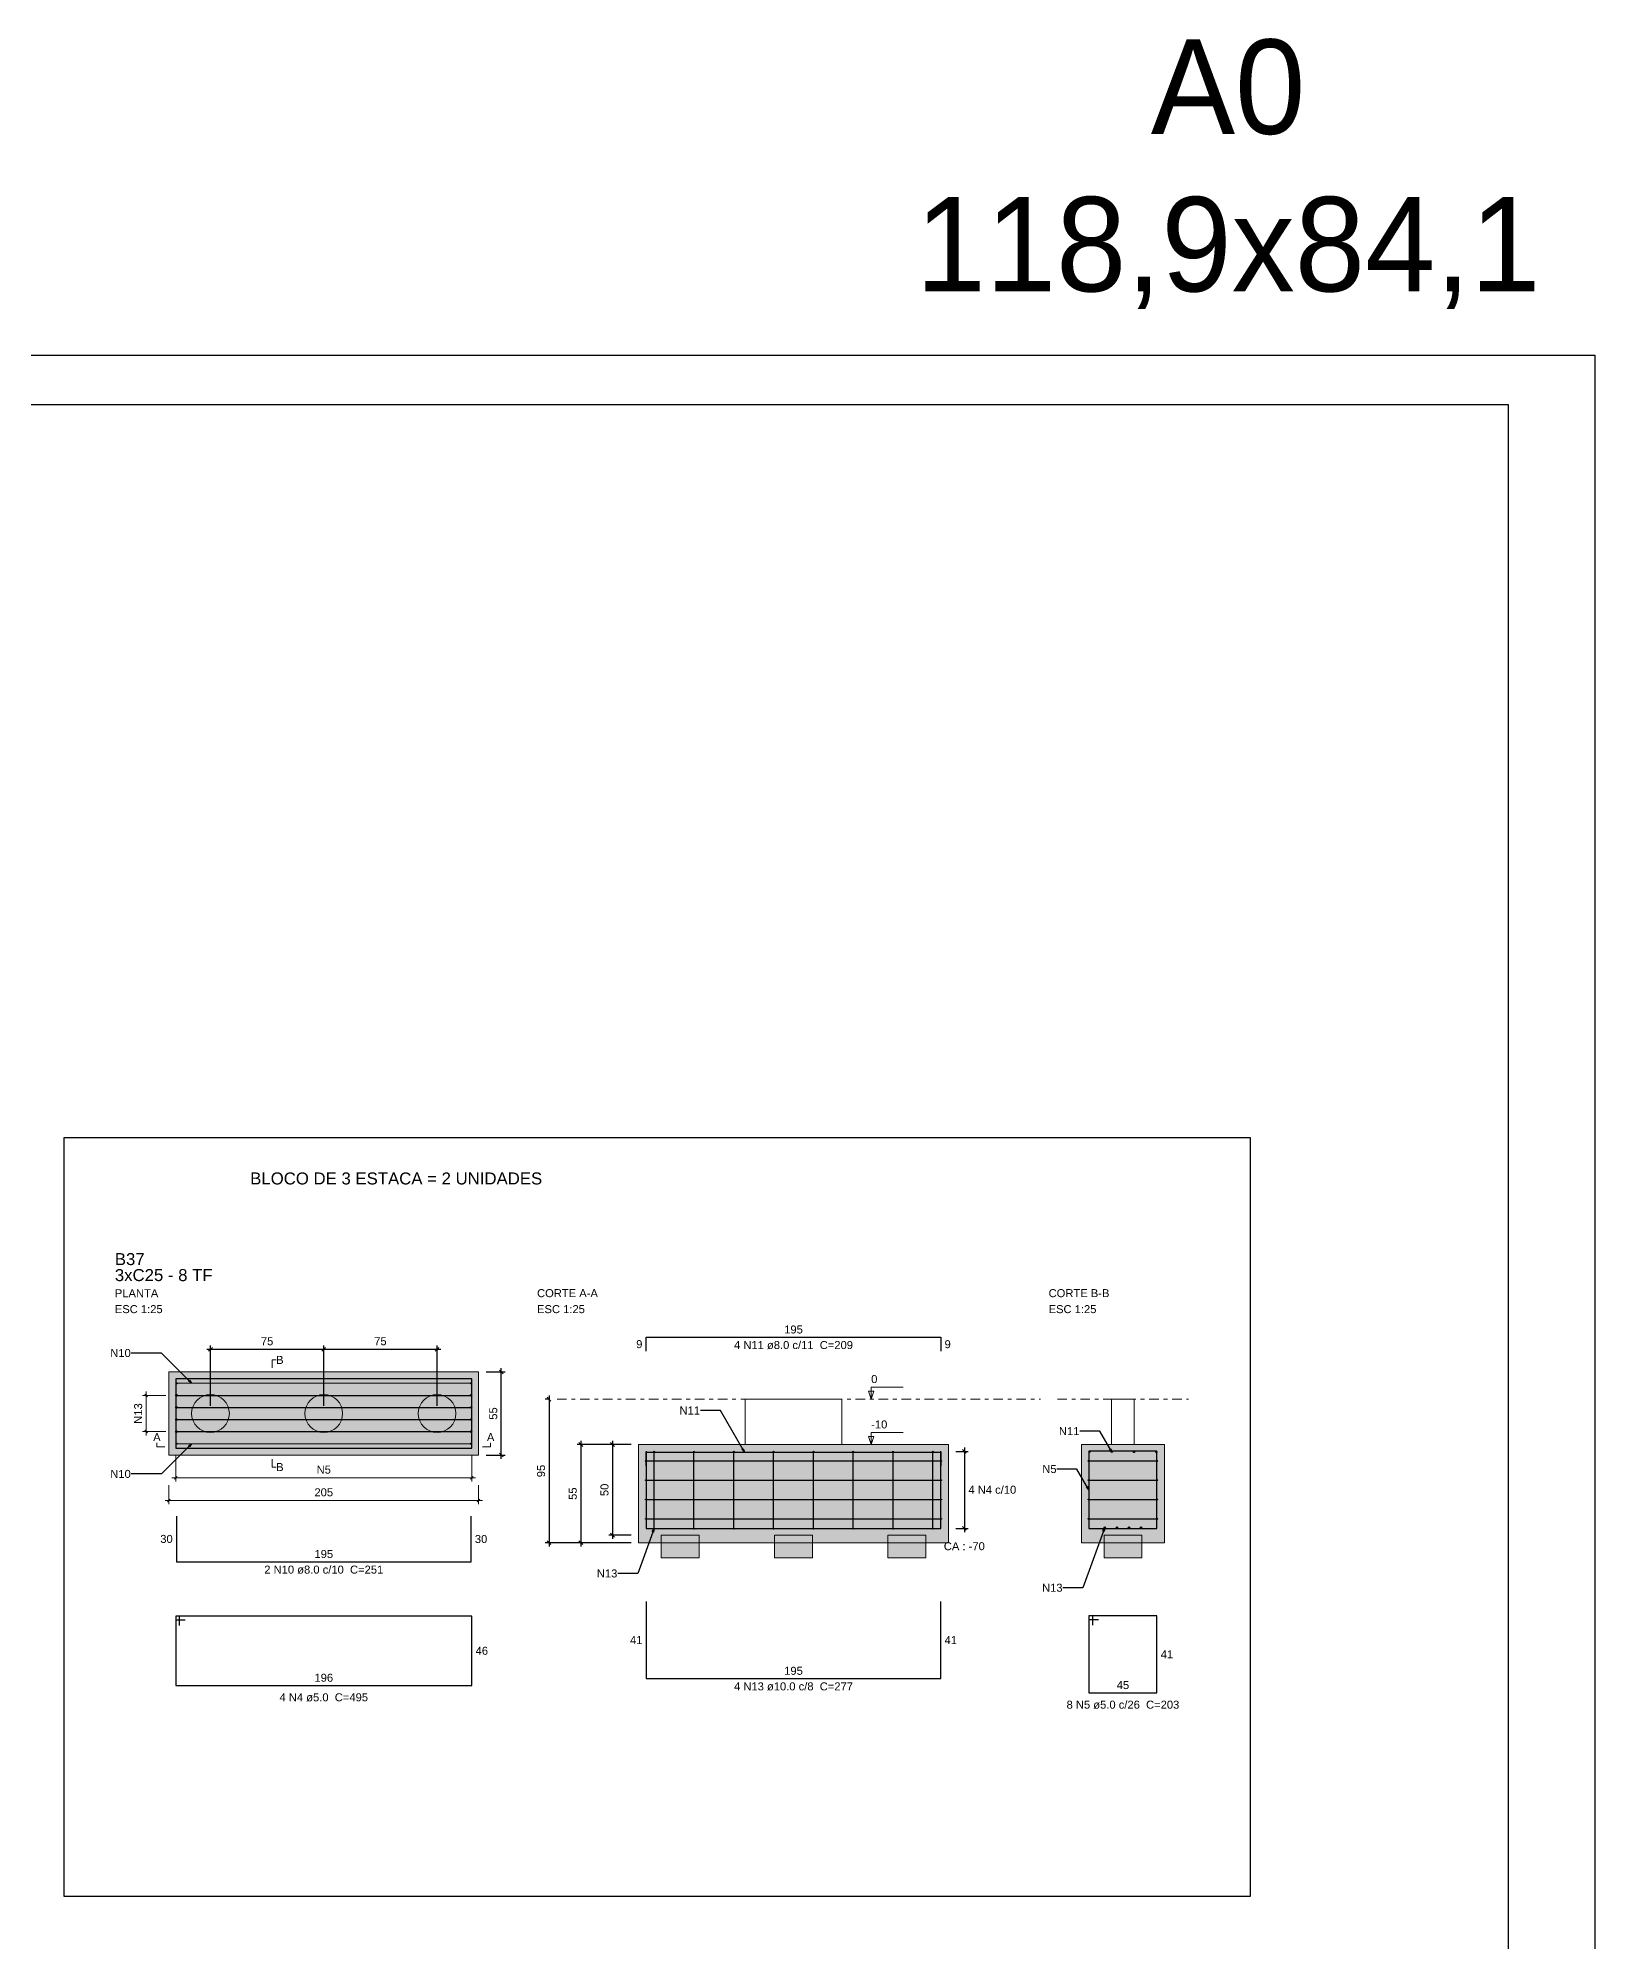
# Model space of a CAD drawing. Header units: millimetres. Extents: x -34 to 951, y -76 to 463.
# Drawn here: x 607.9 to 649.1, y -34.2 to 16.2 of the extents above; entities that cross this region are included whole.
import ezdxf

# ---------------------------------------------------------------- set-up
doc = ezdxf.new("R2010")
doc.units = ezdxf.units.MM
doc.header["$MEASUREMENT"] = 0
doc.linetypes.add('DASHDOT', pattern=[2.54, 1.27, -0.635, 0, -0.635])
doc.linetypes.add('NULL', pattern=[0])
for name, color, linetype, lineweight in [('Descrição da armadura', 7, 'Continuous', 0), ('DT-Arm de distribuição', 5, 'Continuous', 5), ('DT-Barras na forma', 7, 'Continuous', 30), ('DT-Barras rebatidas', 7, 'Continuous', 30), ('DT-Cotas', 7, 'Continuous', 5), ('DT-Forma', 5, 'Continuous', 5), ('DT-Hachura blocos em corte', 43, 'Continuous', 5), ('DT-Hachura blocos em planta', 43, 'Continuous', 5), ('DT-Hachura estacas em corte', 252, 'Continuous', 5), ('DT-Hachura estacas em planta', 252, 'Continuous', 5), ('DT-Pontilhado', 7, 'DASHDOT', 5), ('DT-Textos', 7, 'Continuous', 5), ('DT-Título', 7, 'Continuous', 20), ('Textos armaduras', 7, 'Continuous', 0)]:
    doc.layers.add(name, color=color, linetype=linetype, lineweight=lineweight)
doc.styles.add('Arial', font='arial.ttf')
doc.dimstyles.get("Standard").update_dxf_attribs({"dimtxt": 0.18, "dimasz": 0.18, "dimexe": 0.18, "dimexo": 0.0625, "dimgap": 0.09, "dimtad": 0, "dimtih": 1, "dimtoh": 1, "dimdec": 4, "dimzin": 0, "dimdsep": 46, "dimtxsty": 'Standard', "dimcen": 0.09, "dimadec": 0, "dimazin": 0, "dimtfac": 1, "dimtdec": 4, "dimtofl": 0, "dimtmove": 0, "dimatfit": 3, "dimfxl": 1, "dimtolj": 1, "dimtzin": 0, "dimarcsym": 0})
doc.dimstyles.new('UM_25.000000', dxfattribs={"dimtxt": 0.18, "dimasz": 0.1, "dimexe": 0.1, "dimexo": 0.2, "dimgap": 0, "dimtad": 1, "dimtih": 1, "dimtoh": 1, "dimdec": 1, "dimlfac": 25, "dimzin": 0, "dimdsep": 46, "dimtxsty": 'Standard', "dimcen": 0.09, "dimdle": 0.1, "dimadec": 1, "dimazin": 2, "dimtfac": 1, "dimtdec": 4, "dimtofl": 0, "dimtmove": 0, "dimatfit": 3, "dimfxl": 1, "dimtolj": 1, "dimarcsym": 0})

# ---------------------------------------------------------------- blocks, each defined once
blk = doc.blocks.new('_Oblique')
at = {"color": 0, "linetype": 'ByBlock', "lineweight": -2}
blk.add_line((-0.5, -0.5), (0.5, 0.5), dxfattribs=at)
blk = doc.blocks.new('*D2449')
at = {"layer": 'Defpoints', "color": 0, "transparency": 16777216}
for p in [(615.423, -18.533), (612.423, -20.233), (615.423, -20.233)]:
    blk.add_point(p, dxfattribs=at)
at = {"layer": 'DT-Cotas', "color": 0, "lineweight": -2, "transparency": 16777216}
for p, q in [((612.323, -18.533), (615.523, -18.533)), ((612.423, -20.033), (612.423, -18.433)), ((615.423, -20.033), (615.423, -18.433))]:
    blk.add_line(p, q, dxfattribs=at)
at = {"layer": 'DT-Cotas', "color": 0, "lineweight": -2, "transparency": 16777216, "xscale": 0.1, "yscale": 0.1, "zscale": 0.1, "rotation": 180}
blk.add_blockref('_Oblique', (612.423, -18.533), dxfattribs=at)
at = {"layer": 'DT-Cotas', "color": 0, "lineweight": -2, "transparency": 16777216, "xscale": 0.1, "yscale": 0.1, "zscale": 0.1}
blk.add_blockref('_Oblique', (615.423, -18.533), dxfattribs=at)
at = {"layer": 'DT-Cotas', "color": 7, "transparency": 16777216, "insert": (613.923, -18.321), "char_height": 0.2118, "attachment_point": 5, "rotation": 0.0057, "style": 'Arial'}
blk.add_mtext('\\A1;75', dxfattribs=at)
blk = doc.blocks.new('*D2450')
at = {"layer": 'Defpoints', "color": 0, "transparency": 16777216}
for p in [(618.423, -18.533), (615.423, -20.233), (618.423, -20.233)]:
    blk.add_point(p, dxfattribs=at)
at = {"layer": 'DT-Cotas', "color": 0, "lineweight": -2, "transparency": 16777216}
for p, q in [((615.323, -18.533), (618.523, -18.533)), ((615.423, -20.033), (615.423, -18.433)), ((618.423, -20.033), (618.423, -18.433))]:
    blk.add_line(p, q, dxfattribs=at)
at = {"layer": 'DT-Cotas', "color": 0, "lineweight": -2, "transparency": 16777216, "xscale": 0.1, "yscale": 0.1, "zscale": 0.1, "rotation": 180}
blk.add_blockref('_Oblique', (615.423, -18.533), dxfattribs=at)
at = {"layer": 'DT-Cotas', "color": 0, "lineweight": -2, "transparency": 16777216, "xscale": 0.1, "yscale": 0.1, "zscale": 0.1}
blk.add_blockref('_Oblique', (618.423, -18.533), dxfattribs=at)
at = {"layer": 'DT-Cotas', "color": 7, "transparency": 16777216, "insert": (616.923, -18.321), "char_height": 0.2118, "attachment_point": 5, "rotation": 0.0057, "style": 'Arial'}
blk.add_mtext('\\A1;75', dxfattribs=at)
blk = doc.blocks.new('*D2451')
at = {"layer": 'Defpoints', "color": 0, "transparency": 16777216}
for p in [(619.523, -19.133), (620.123, -19.133), (619.523, -21.333)]:
    blk.add_point(p, dxfattribs=at)
at = {"layer": 'DT-Cotas', "color": 0, "lineweight": -2, "transparency": 16777216}
for p, q in [((619.723, -19.133), (620.223, -19.133)), ((620.123, -21.433), (620.123, -19.033)), ((619.723, -21.333), (620.223, -21.333))]:
    blk.add_line(p, q, dxfattribs=at)
at = {"layer": 'DT-Cotas', "color": 0, "lineweight": -2, "transparency": 16777216, "xscale": 0.1, "yscale": 0.1, "zscale": 0.1}
for p, rotation in [((620.123, -19.133), 90), ((620.123, -21.333), 270)]:
    blk.add_blockref('_Oblique', p, dxfattribs=dict(at, rotation=rotation))
at = {"layer": 'DT-Cotas', "color": 7, "transparency": 16777216, "insert": (619.911, -20.233), "char_height": 0.2118, "attachment_point": 5, "rotation": 90, "style": 'Arial'}
blk.add_mtext('\\A1;55', dxfattribs=at)
blk = doc.blocks.new('*D2452')
at = {"layer": 'Defpoints', "color": 0, "transparency": 16777216}
for p in [(623.76, -21.054), (623.068, -23.454), (623.76, -23.454)]:
    blk.add_point(p, dxfattribs=at)
at = {"layer": 'DT-Cotas', "color": 0, "lineweight": -2, "transparency": 16777216}
for p, q in [((623.56, -21.054), (622.968, -21.054)), ((623.068, -20.954), (623.068, -23.554)), ((623.56, -23.454), (622.968, -23.454))]:
    blk.add_line(p, q, dxfattribs=at)
at = {"layer": 'DT-Cotas', "color": 0, "lineweight": -2, "transparency": 16777216, "xscale": 0.1, "yscale": 0.1, "zscale": 0.1}
for p, rotation in [((623.068, -21.054), 90), ((623.068, -23.454), 270)]:
    blk.add_blockref('_Oblique', p, dxfattribs=dict(at, rotation=rotation))
at = {"layer": 'DT-Cotas', "color": 7, "transparency": 16777216, "insert": (622.856, -22.254), "char_height": 0.2118, "attachment_point": 5, "rotation": 90, "style": 'Arial'}
blk.add_mtext('\\A1;50', dxfattribs=at)
blk = doc.blocks.new('*D2453')
at = {"layer": 'Defpoints', "color": 0, "transparency": 16777216}
for p in [(623.76, -21.054), (622.228, -23.654), (623.76, -23.654)]:
    blk.add_point(p, dxfattribs=at)
at = {"layer": 'DT-Cotas', "color": 0, "lineweight": -2, "transparency": 16777216}
for p, q in [((623.56, -21.054), (622.128, -21.054)), ((622.228, -20.954), (622.228, -23.754)), ((623.56, -23.654), (622.128, -23.654))]:
    blk.add_line(p, q, dxfattribs=at)
at = {"layer": 'DT-Cotas', "color": 0, "lineweight": -2, "transparency": 16777216, "xscale": 0.1, "yscale": 0.1, "zscale": 0.1}
for p, rotation in [((622.228, -21.054), 90), ((622.228, -23.654), 270)]:
    blk.add_blockref('_Oblique', p, dxfattribs=dict(at, rotation=rotation))
at = {"layer": 'DT-Cotas', "color": 7, "transparency": 16777216, "insert": (622.016, -22.354), "char_height": 0.2118, "attachment_point": 5, "rotation": 90, "style": 'Arial'}
blk.add_mtext('\\A1;55', dxfattribs=at)
blk = doc.blocks.new('*D2454')
at = {"layer": 'Defpoints', "color": 0, "transparency": 16777216}
for p in [(621.6, -19.854), (621.388, -23.654), (623.76, -23.654)]:
    blk.add_point(p, dxfattribs=at)
at = {"layer": 'DT-Cotas', "color": 0, "lineweight": -2, "transparency": 16777216}
for p, q in [((621.4, -19.854), (621.288, -19.854)), ((621.388, -19.754), (621.388, -23.754)), ((623.56, -23.654), (621.288, -23.654))]:
    blk.add_line(p, q, dxfattribs=at)
at = {"layer": 'DT-Cotas', "color": 0, "lineweight": -2, "transparency": 16777216, "xscale": 0.1, "yscale": 0.1, "zscale": 0.1}
for p, rotation in [((621.388, -19.854), 90), ((621.388, -23.654), 270)]:
    blk.add_blockref('_Oblique', p, dxfattribs=dict(at, rotation=rotation))
at = {"layer": 'DT-Cotas', "color": 7, "transparency": 16777216, "insert": (621.176, -21.754), "char_height": 0.2118, "attachment_point": 5, "rotation": 90, "style": 'Arial'}
blk.add_mtext('\\A1;95', dxfattribs=at)
blk = doc.blocks.new('*D2448')
at = {"layer": 'Defpoints', "color": 0, "transparency": 16777216}
for p in [(631.96, -21.234), (631.96, -23.274), (632.383, -23.274)]:
    blk.add_point(p, dxfattribs=at)
at = {"layer": 'DT-Cotas', "color": 0, "lineweight": -2, "transparency": 16777216}
for p, q in [((632.383, -21.134), (632.383, -23.374)), ((632.16, -21.234), (632.483, -21.234)), ((632.16, -23.274), (632.483, -23.274))]:
    blk.add_line(p, q, dxfattribs=at)
at = {"layer": 'DT-Cotas', "color": 0, "lineweight": -2, "transparency": 16777216, "xscale": 0.1, "yscale": 0.1, "zscale": 0.1}
for p, rotation in [((632.383, -21.234), 90), ((632.383, -23.274), 270)]:
    blk.add_blockref('_Oblique', p, dxfattribs=dict(at, rotation=rotation))

msp = doc.modelspace()

# ---------------------------------------------------------------- hatches: boundary and pattern name
at = {"layer": 'DT-Hachura blocos em corte', "linetype": 'Continuous'}
h = msp.add_hatch(color=43, dxfattribs=at)
h.paths.add_polyline_path([(623.7599, -21.0536), (623.7599, -23.6536), (631.9599, -23.6536), (631.9599, -21.0536), (623.7599, -21.0536)])
h.paths.add_polyline_path([(625.3599, -23.4536), (624.3599, -23.4536), (624.3599, -23.6536), (625.3599, -23.6536), (625.3599, -23.4536)], flags=0)
h.paths.add_polyline_path([(628.3599, -23.4536), (627.3599, -23.4536), (627.3599, -23.6536), (628.3599, -23.6536), (628.3599, -23.4536)], flags=0)
h.paths.add_polyline_path([(631.3599, -23.4536), (630.3599, -23.4536), (630.3599, -23.6536), (631.3599, -23.6536), (631.3599, -23.4536)], flags=0)
h = msp.add_hatch(color=43, dxfattribs=at)
h.paths.add_polyline_path([(635.4818, -21.0536), (635.4818, -23.6536), (637.6818, -23.6536), (637.6818, -21.0536), (635.4818, -21.0536)])
h.paths.add_polyline_path([(637.0818, -23.4536), (636.0818, -23.4536), (636.0818, -23.6536), (637.0818, -23.6536), (637.0818, -23.4536)], flags=0)
at = {"layer": 'DT-Hachura blocos em planta', "linetype": 'Continuous'}
h = msp.add_hatch(color=43, dxfattribs=at)
h.paths.add_polyline_path([(611.3232, -19.1325), (611.3232, -21.3325), (619.5232, -21.3325), (619.5232, -19.1325), (611.3232, -19.1325)])
h.paths.add_polyline_path([(612.5526, -20.7155), (612.6732, -20.6655), (612.7767, -20.5861), (612.8562, -20.4825), (612.9061, -20.3619), (612.9232, -20.2325), (612.9061, -20.1031), (612.8562, -19.9825), (612.7767, -19.879), (612.6732, -19.7995), (612.5526, -19.7496), (612.4232, -19.7325), (612.2938, -19.7496), (612.1732, -19.7995), (612.0696, -19.879), (611.9902, -19.9825), (611.9402, -20.1031), (611.9232, -20.2325), (611.9402, -20.3619), (611.9902, -20.4825), (612.0696, -20.5861), (612.1732, -20.6655), (612.2938, -20.7155), (612.4232, -20.7325), (612.5526, -20.7155)], flags=0)
h.paths.add_polyline_path([(615.5526, -20.7155), (615.6732, -20.6655), (615.7767, -20.5861), (615.8562, -20.4825), (615.9061, -20.3619), (615.9232, -20.2325), (615.9061, -20.1031), (615.8562, -19.9825), (615.7767, -19.879), (615.6732, -19.7995), (615.5526, -19.7496), (615.4232, -19.7325), (615.2938, -19.7496), (615.1732, -19.7995), (615.0696, -19.879), (614.9902, -19.9825), (614.9402, -20.1031), (614.9232, -20.2325), (614.9402, -20.3619), (614.9902, -20.4825), (615.0696, -20.5861), (615.1732, -20.6655), (615.2938, -20.7155), (615.4232, -20.7325), (615.5526, -20.7155)], flags=0)
h.paths.add_polyline_path([(618.5526, -20.7155), (618.6732, -20.6655), (618.7767, -20.5861), (618.8562, -20.4825), (618.9061, -20.3619), (618.9232, -20.2325), (618.9061, -20.1031), (618.8562, -19.9825), (618.7767, -19.879), (618.6732, -19.7995), (618.5526, -19.7496), (618.4232, -19.7325), (618.2938, -19.7496), (618.1732, -19.7995), (618.0696, -19.879), (617.9902, -19.9825), (617.9402, -20.1031), (617.9232, -20.2325), (617.9402, -20.3619), (617.9902, -20.4825), (618.0696, -20.5861), (618.1732, -20.6655), (618.2938, -20.7155), (618.4232, -20.7325), (618.5526, -20.7155)], flags=0)
at = {"layer": 'DT-Hachura estacas em corte', "linetype": 'Continuous'}
for points in [[(624.3599, -24.0536), (624.3599, -23.4536), (625.3599, -23.4536), (625.3599, -24.0536), (624.3599, -24.0536)], [(627.3599, -24.0536), (627.3599, -23.4536), (628.3599, -23.4536), (628.3599, -24.0536), (627.3599, -24.0536)], [(630.3599, -24.0536), (630.3599, -23.4536), (631.3599, -23.4536), (631.3599, -24.0536), (630.3599, -24.0536)], [(636.0818, -24.0536), (636.0818, -23.4536), (637.0818, -23.4536), (637.0818, -24.0536), (636.0818, -24.0536)]]:
    msp.add_hatch(color=252, dxfattribs=at).paths.add_polyline_path(points)
at = {"layer": 'DT-Hachura estacas em planta', "linetype": 'Continuous'}
for points in [[(612.9061, -20.1031), (612.8562, -19.9825), (612.7767, -19.879), (612.6732, -19.7995), (612.5526, -19.7496), (612.4232, -19.7325), (612.2938, -19.7496), (612.1732, -19.7995), (612.0696, -19.879), (611.9902, -19.9825), (611.9402, -20.1031), (611.9232, -20.2325), (611.9402, -20.3619), (611.9902, -20.4825), (612.0696, -20.5861), (612.1732, -20.6655), (612.2938, -20.7155), (612.4232, -20.7325), (612.5526, -20.7155), (612.6732, -20.6655), (612.7767, -20.5861), (612.8562, -20.4825), (612.9061, -20.3619), (612.9232, -20.2325), (612.9061, -20.1031)], [(615.9061, -20.1031), (615.8562, -19.9825), (615.7767, -19.879), (615.6732, -19.7995), (615.5526, -19.7496), (615.4232, -19.7325), (615.2938, -19.7496), (615.1732, -19.7995), (615.0696, -19.879), (614.9902, -19.9825), (614.9402, -20.1031), (614.9232, -20.2325), (614.9402, -20.3619), (614.9902, -20.4825), (615.0696, -20.5861), (615.1732, -20.6655), (615.2938, -20.7155), (615.4232, -20.7325), (615.5526, -20.7155), (615.6732, -20.6655), (615.7767, -20.5861), (615.8562, -20.4825), (615.9061, -20.3619), (615.9232, -20.2325), (615.9061, -20.1031)], [(618.9061, -20.1031), (618.8562, -19.9825), (618.7767, -19.879), (618.6732, -19.7995), (618.5526, -19.7496), (618.4232, -19.7325), (618.2938, -19.7496), (618.1732, -19.7995), (618.0696, -19.879), (617.9902, -19.9825), (617.9402, -20.1031), (617.9232, -20.2325), (617.9402, -20.3619), (617.9902, -20.4825), (618.0696, -20.5861), (618.1732, -20.6655), (618.2938, -20.7155), (618.4232, -20.7325), (618.5526, -20.7155), (618.6732, -20.6655), (618.7767, -20.5861), (618.8562, -20.4825), (618.9061, -20.3619), (618.9232, -20.2325), (618.9061, -20.1031)]]:
    msp.add_hatch(color=252, dxfattribs=at).paths.add_polyline_path(points)

# ---------------------------------------------------------------- linework, layer by layer
at = {"color": 7}
for p, q in [((530.1788, 7.7775), (649.0788, 7.7775)), ((649.0788, 7.7775), (649.0788, -76.3225)), ((532.4788, 6.4775), (646.7788, 6.4775)), ((646.7788, 6.4775), (646.7788, -75.0225))]:
    msp.add_line(p, q, dxfattribs=at)
msp.add_lwpolyline([(608.5475, -12.9296), (639.9492, -12.9296), (639.9492, -33.0153), (608.5475, -33.0153)], close=True)
at = {"layer": 'DT-Arm de distribuição'}
for p, q in [((611.5232, -19.4325), (619.3232, -19.4325)), ((611.5232, -21.0325), (619.3232, -21.0325))]:
    msp.add_line(p, q, dxfattribs=at)
for centre in [(611.5232, -19.4325), (619.3232, -19.4325), (611.5232, -21.0325), (619.3232, -21.0325)]:
    msp.add_circle(centre, 0.02, dxfattribs=at)
at = {"layer": 'DT-Barras na forma'}
for p, q in [((611.5232, -19.7525), (619.3232, -19.7525)), ((611.5232, -20.0725), (619.3232, -20.0725)), ((611.5232, -20.3925), (619.3232, -20.3925)), ((611.5232, -20.7125), (619.3232, -20.7125)), ((623.9499, -21.4886), (631.7699, -21.4886)), ((624.1699, -23.2836), (624.1699, -21.2436)), ((625.2242, -23.2836), (625.2242, -21.2436)), ((626.2784, -23.2836), (626.2784, -21.2436)), ((627.3327, -23.2836), (627.3327, -21.2436)), ((628.387, -23.2836), (628.387, -21.2436)), ((629.4413, -23.2836), (629.4413, -21.2436)), ((630.4956, -23.2836), (630.4956, -21.2436)), ((631.5499, -23.2836), (631.5499, -21.2436)), ((635.6718, -21.4886), (637.4918, -21.4886)), ((623.9499, -21.9986), (631.7699, -21.9986)), ((635.6718, -21.9986), (637.4918, -21.9986)), ((623.9499, -22.5086), (631.7699, -22.5086)), ((635.6718, -22.5086), (637.4918, -22.5086)), ((623.9499, -23.0186), (631.7699, -23.0186)), ((635.6718, -23.0186), (637.4918, -23.0186))]:
    msp.add_line(p, q, dxfattribs=at)
msp.add_lwpolyline([(611.5032, -19.3125), (611.5032, -21.1525), (619.3432, -21.1525), (619.3432, -19.3125), (611.5032, -19.3125)], close=True, dxfattribs=at)
for points in [[(623.9599, -21.2336), (623.9599, -23.2736), (631.7599, -23.2736), (631.7599, -21.2336)], [(623.9599, -21.6216), (623.9599, -21.2536), (631.7599, -21.2536), (631.7599, -21.6216)], [(635.6818, -23.2736), (637.4818, -23.2736), (637.4818, -21.2336), (635.6818, -21.2336), (635.6818, -23.2736)]]:
    msp.add_lwpolyline(points, dxfattribs=at)
for centre, radius in [((611.5232, -19.7525), 0.02), ((611.5232, -20.0725), 0.02), ((619.3232, -19.7525), 0.02), ((619.3232, -20.0725), 0.02), ((611.5232, -20.3925), 0.02), ((619.3232, -20.3925), 0.02), ((611.5232, -20.7125), 0.02), ((619.3232, -20.7125), 0.02), ((623.9499, -21.4886), 0.01), ((624.1699, -21.2436), 0.01), ((625.2242, -21.2436), 0.01), ((626.2784, -21.2436), 0.01), ((627.3327, -21.2436), 0.01), ((628.387, -21.2436), 0.01), ((629.4413, -21.2436), 0.01), ((630.4956, -21.2436), 0.01), ((631.5499, -21.2436), 0.01), ((631.7699, -21.4886), 0.01), ((635.6718, -21.4886), 0.01), ((635.6978, -21.2496), 0.016), ((636.2871, -21.2496), 0.016), ((636.8765, -21.2496), 0.016), ((637.4658, -21.2496), 0.016), ((637.4918, -21.4886), 0.01), ((623.9499, -21.9986), 0.01), ((631.7699, -21.9986), 0.01), ((635.6718, -21.9986), 0.01), ((637.4918, -21.9986), 0.01), ((623.9499, -22.5086), 0.01), ((631.7699, -22.5086), 0.01), ((635.6718, -22.5086), 0.01), ((637.4918, -22.5086), 0.01), ((623.9499, -23.0186), 0.01), ((631.7699, -23.0186), 0.01), ((635.6718, -23.0186), 0.01), ((637.4918, -23.0186), 0.01), ((624.1699, -23.2836), 0.01), ((625.2242, -23.2836), 0.01), ((626.2784, -23.2836), 0.01), ((627.3327, -23.2836), 0.01), ((628.387, -23.2836), 0.01), ((629.4413, -23.2836), 0.01), ((630.4956, -23.2836), 0.01), ((631.5499, -23.2836), 0.01), ((636.1018, -23.2536), 0.02), ((636.4218, -23.2536), 0.02), ((636.7418, -23.2536), 0.02), ((637.0618, -23.2536), 0.02)]:
    msp.add_circle(centre, radius, dxfattribs=at)
at = {"layer": 'DT-Barras rebatidas'}
for points in [[(623.9599, -18.5828), (623.9599, -18.2148), (631.7599, -18.2148), (631.7599, -18.5828)], [(611.5232, -22.9525), (611.5232, -24.1579), (619.3232, -24.1579), (619.3232, -22.9525)], [(611.6032, -25.8425), (611.6032, -25.5925), (611.5032, -25.5925), (611.5032, -27.4325), (619.3432, -27.4325), (619.3432, -25.5925), (611.5032, -25.5925), (611.5032, -25.6925), (611.7532, -25.6925)], [(623.9599, -25.2091), (623.9599, -27.2491), (631.7599, -27.2491), (631.7599, -25.2091)], [(635.7818, -25.8371), (635.7818, -25.5871), (635.6818, -25.5871), (635.6818, -27.6271), (637.4818, -27.6271), (637.4818, -25.5871), (635.6818, -25.5871), (635.6818, -25.6871), (635.9318, -25.6871)]]:
    msp.add_lwpolyline(points, dxfattribs=at)
at = {"layer": 'DT-Cotas'}
for p, q in [((610.7232, -19.6525), (610.7232, -20.8125)), ((611.2432, -19.7525), (610.6232, -19.7525)), ((610.7585, -19.7879), (610.6878, -19.7172)), ((611.2432, -20.7125), (610.6232, -20.7125)), ((610.7585, -20.7479), (610.6878, -20.6772)), ((611.5032, -21.3525), (611.5032, -22.0325)), ((619.3432, -21.3525), (619.3432, -22.0325)), ((611.3232, -22.1325), (611.3232, -22.6325)), ((611.4032, -21.9325), (619.4432, -21.9325)), ((611.5385, -21.8972), (611.4678, -21.9679)), ((619.3785, -21.8972), (619.3078, -21.9679)), ((619.5232, -22.1325), (619.5232, -22.6325)), ((611.2232, -22.5325), (619.6232, -22.5325)), ((611.3585, -22.4972), (611.2878, -22.5679)), ((619.5585, -22.4972), (619.4878, -22.5679))]:
    msp.add_line(p, q, dxfattribs=at)
at = {"layer": 'DT-Forma'}
for points in [[(611.3232, -19.1325), (611.3232, -21.3325), (619.5232, -21.3325), (619.5232, -19.1325), (611.3232, -19.1325)], [(626.5799, -21.0536), (626.5799, -19.8536), (629.1399, -19.8536), (629.1399, -21.0536), (626.5799, -21.0536)], [(636.2818, -21.0536), (636.2818, -19.8536), (636.8818, -19.8536), (636.8818, -21.0536), (636.2818, -21.0536)], [(623.7599, -21.0536), (623.7599, -23.6536), (631.9599, -23.6536), (631.9599, -21.0536), (623.7599, -21.0536)], [(635.4818, -21.0536), (635.4818, -23.6536), (637.6818, -23.6536), (637.6818, -21.0536), (635.4818, -21.0536)], [(624.3599, -24.0536), (624.3599, -23.4536), (625.3599, -23.4536), (625.3599, -24.0536), (624.3599, -24.0536)], [(627.3599, -24.0536), (627.3599, -23.4536), (628.3599, -23.4536), (628.3599, -24.0536), (627.3599, -24.0536)], [(630.3599, -24.0536), (630.3599, -23.4536), (631.3599, -23.4536), (631.3599, -24.0536), (630.3599, -24.0536)], [(636.0818, -24.0536), (636.0818, -23.4536), (637.0818, -23.4536), (637.0818, -24.0536), (636.0818, -24.0536)]]:
    msp.add_lwpolyline(points, close=True, dxfattribs=at)
for centre in [(612.4232, -20.2325), (615.4232, -20.2325), (618.4232, -20.2325)]:
    msp.add_circle(centre, 0.5, dxfattribs=at)
at = {"layer": 'DT-Pontilhado', "ltscale": 0.2}
for p, q in [((621.5999, -19.8536), (634.4025, -19.8536)), ((634.8464, -19.8536), (638.3172, -19.8536)), ((629.1399, -21.0536), (630.4107, -21.0536))]:
    msp.add_line(p, q, dxfattribs=at)
at = {"layer": 'DT-Textos'}
for points in [[(614.0565, -19.0266), (614.0565, -18.8148), (614.1624, -18.8148)], [(629.9165, -19.8536), (629.9165, -19.5359), (630.7637, -19.5359)], [(611.2173, -21.1125), (611.0055, -21.1125), (611.0055, -21.0066)], [(619.6291, -21.1125), (619.8409, -21.1125), (619.8409, -21.0066)], [(629.9165, -21.0536), (629.9165, -20.7359), (630.7637, -20.7359)], [(614.0565, -21.4384), (614.0565, -21.6502), (614.1624, -21.6502)]]:
    msp.add_lwpolyline(points, dxfattribs=at)
for points in [[(629.9871, -19.6418), (629.9165, -19.8536), (629.8459, -19.6418), (629.9871, -19.6418)], [(629.9871, -20.8418), (629.9165, -21.0536), (629.8459, -20.8418), (629.9871, -20.8418)]]:
    msp.add_lwpolyline(points, close=True, dxfattribs=at)

# ---------------------------------------------------------------- texts
at = {"color": 7, "insert": (630.1738, 16.136), "char_height": 2.5, "attachment_point": 1}
msp.add_mtext_dynamic_manual_height_columns('\\pxqc;A0\\P118,9x84,1', width=18.384127, gutter_width=12.5, heights=[0], dxfattribs=at)
at = {"layer": 'Descrição da armadura', "linetype": 'NULL', "char_height": 0.2118, "line_spacing_factor": 0.9, "style": 'Arial'}
for s, insert, width, attachment_point in [('N10', (610.3132, -18.6325), 1.125475, 6), ('4 N11 ø8.0 c/11  C=209', (627.86, -18.532), 6.298467, 8), ('N11', (625.385, -20.1531), 1.125475, 6), ('N11', (635.4299, -20.6993), 1.125475, 6), ('N5', (615.423, -21.827), 0.756475, 8), ('N5', (634.8246, -21.7033), 0.796475, 6), ('N10', (610.3132, -21.8325), 1.125475, 6), ('4 N4 c/10', (633.124, -22.359), 2.57256, 8), ('2 N10 ø8.0 c/10  C=251', (615.423, -24.476), 6.298467, 8), ('N13', (623.1957, -24.4678), 1.125475, 6), ('N13', (634.9828, -24.8458), 1.125475, 6), ('4 N4 ø5.0  C=495', (615.423, -27.856), 4.686721, 8), ('4 N13 ø10.0 c/8  C=277', (627.86, -27.567), 6.298467, 8), ('8 N5 ø5.0 c/26  C=203', (636.582, -28.051), 5.969467, 8)]:
    msp.add_mtext(s, dxfattribs=dict(at, insert=insert, width=width, attachment_point=attachment_point))
at = {"layer": 'Descrição da armadura', "linetype": 'NULL', "insert": (610.6171, -20.2329), "char_height": 0.2118, "width": 1.085475, "attachment_point": 8, "rotation": 90.00021, "line_spacing_factor": 0.9, "style": 'Arial'}
msp.add_mtext('N13', dxfattribs=at)
at = {"layer": 'DT-Cotas', "color": 7, "linetype": 'NULL', "insert": (615.423, -22.427), "char_height": 0.2118, "width": 0.987001, "attachment_point": 8, "line_spacing_factor": 0.798, "style": 'Arial'}
msp.add_mtext('205', dxfattribs=at)
at = {"layer": 'DT-Textos', "linetype": 'NULL', "line_spacing_factor": 0.798, "style": 'Arial'}
for s, insert, char_height, width, attachment_point in [('BLOCO DE 3 ESTACA = 2 UNIDADES', (613.475, -14.1746), 0.3177, 8.431151, 7), ('3xC25 - 8 TF', (609.891, -16.7321), 0.3177, 5.179091, 7), ('PLANTA', (609.891, -17.156), 0.2118, 2.302679, 7), ('CORTE A-A', (621.07, -17.156), 0.2118, 3.222847, 7), ('CORTE B-B', (634.614, -17.156), 0.2118, 3.222847, 7), ('ESC 1:25', (609.891, -17.579), 0.2118, 2.532883, 7), ('ESC 1:25', (621.07, -17.579), 0.2118, 2.532883, 7), ('ESC 1:25', (634.614, -17.579), 0.2118, 2.532883, 7), ('B', (614.162, -18.921), 0.2118, 0.394865, 7), ('0', (629.916, -19.43), 0.2118, 0.329, 7), ('-10', (629.916, -20.63), 0.2118, 0.854949, 7), ('A', (611.005, -20.964), 0.2118, 0.394865, 8), ('A', (619.841, -20.964), 0.2118, 0.394865, 8), ('B', (614.162, -21.756), 0.2118, 0.394865, 7), ('CA : -70', (631.84, -23.854), 0.2118, 2.170304, 7)]:
    msp.add_mtext(s, dxfattribs=dict(at, insert=insert, char_height=char_height, width=width, attachment_point=attachment_point))
at = {"layer": 'DT-Título', "linetype": 'NULL', "insert": (609.891, -16.3091), "char_height": 0.3177, "width": 1.579298, "attachment_point": 7, "line_spacing_factor": 0.798, "style": 'Arial'}
msp.add_mtext('B37', dxfattribs=at)
at = {"layer": 'Textos armaduras', "linetype": 'NULL', "char_height": 0.2118, "line_spacing_factor": 0.9, "style": 'Arial'}
for s, insert, width, attachment_point in [('195', (627.8599, -18.1175), 1.387001, 8), ('9', (623.8599, -18.5047), 0.729, 9), ('9', (631.8599, -18.2929), 0.729, 1), ('30', (611.4232, -23.6611), 1.058001, 9), ('30', (619.4232, -23.4493), 1.058001, 1), ('195', (615.4232, -24.0606), 1.387001, 8), ('41', (623.8599, -26.335), 1.058001, 9), ('41', (631.8599, -26.1232), 1.058001, 1), ('46', (619.4432, -26.4066), 1.058001, 1), ('41', (637.5818, -26.5012), 1.058001, 1), ('196', (615.4232, -27.3352), 1.387001, 8), ('195', (627.8599, -27.1518), 1.387001, 8), ('45', (636.5818, -27.5298), 1.058001, 8)]:
    msp.add_mtext(s, dxfattribs=dict(at, insert=insert, width=width, attachment_point=attachment_point))

# ---------------------------------------------------------------- dimensions: what is measured, and where the dimension line sits
at = {"layer": 'DT-Cotas'}
for base, p1, p2, picture, middle in [((615.4232, -18.5325), (612.4232, -20.2325), (615.4232, -20.2325), '*D2449', (613.9232, -18.3207)), ((618.4232, -18.5325), (615.4232, -20.2325), (618.4232, -20.2325), '*D2450', (616.9232, -18.3207))]:
    dim = msp.add_linear_dim(base=base, p1=p1, p2=p2, dimstyle='UM_25.000000', override={"dimtxt": 0.2118, "dimasz": 0.1, "dimexe": 0.1, "dimexo": 0.2, "dimtad": 1, "dimtih": 0, "dimtoh": 0, "dimdec": 1, "dimlfac": 25, "dimzin": 8, "dimtxsty": 'Arial', "dimblk": 'Oblique', "dimblk1": 'Oblique', "dimblk2": 'Oblique', "dimsah": 1, "dimdle": 0.1, "dimse1": 0, "dimse2": 0, "dimclrt": 7, "dimadec": 1, "dimazin": 3, "dimtmove": 2, "dimldrblk": 'Oblique'}, dxfattribs=at)
    dim.commit()
    dim.dimension.update_dxf_attribs({"geometry": picture, "text_midpoint": middle, "dimtype": 160, "text_rotation": 0.00573})
for base, p1, p2, picture, middle in [((620.1232, -19.1325), (619.5232, -21.3325), (619.5232, -19.1325), '*D2451', (619.9114, -20.2325)), ((621.3881, -23.6536), (621.5999, -19.8536), (623.7599, -23.6536), '*D2454', (621.1763, -21.7536))]:
    dim = msp.add_linear_dim(base=base, p1=p1, p2=p2, angle=90, dimstyle='UM_25.000000', override={"dimtxt": 0.2118, "dimasz": 0.1, "dimexe": 0.1, "dimexo": 0.2, "dimtad": 1, "dimtih": 0, "dimtoh": 0, "dimdec": 1, "dimlfac": 25, "dimzin": 8, "dimtxsty": 'Arial', "dimblk": 'Oblique', "dimblk1": 'Oblique', "dimblk2": 'Oblique', "dimsah": 1, "dimdle": 0.1, "dimse1": 0, "dimse2": 0, "dimclrt": 7, "dimadec": 1, "dimazin": 3, "dimtmove": 2, "dimldrblk": 'Oblique'}, dxfattribs=at)
    dim.commit()
    dim.dimension.update_dxf_attribs({"geometry": picture, "text_midpoint": middle, "dimtype": 160, "text_rotation": 90})
for base, p1, p2, text, picture, middle in [((622.2281, -23.6536), (623.7599, -21.0536), (623.7599, -23.6536), '55', '*D2453', (622.0163, -22.3536)), ((623.0681, -23.4536), (623.7599, -21.0536), (623.7599, -23.4536), '50', '*D2452', (622.8563, -22.2536)), ((632.3835, -23.2736), (631.9599, -21.2336), (631.9599, -23.2736), ' ', '*D2448', (632.2776, -22.2536))]:
    dim = msp.add_linear_dim(base=base, p1=p1, p2=p2, angle=90, text=text, dimstyle='UM_25.000000', override={"dimtxt": 0.2118, "dimasz": 0.1, "dimexe": 0.1, "dimexo": 0.2, "dimtad": 1, "dimtih": 0, "dimtoh": 0, "dimdec": 1, "dimlfac": 25, "dimzin": 8, "dimtxsty": 'Arial', "dimblk": 'Oblique', "dimblk1": 'Oblique', "dimblk2": 'Oblique', "dimsah": 1, "dimdle": 0.1, "dimse1": 0, "dimse2": 0, "dimclrt": 7, "dimadec": 1, "dimazin": 3, "dimtmove": 2, "dimldrblk": 'Oblique'}, dxfattribs=at)
    dim.commit()
    dim.dimension.update_dxf_attribs({"geometry": picture, "text_midpoint": middle, "dimtype": 160, "text_rotation": 90})

# ---------------------------------------------------------------- leaders
for points in [[(611.9232, -19.4325), (611.1232, -18.6325), (610.3232, -18.6325)], [(626.5599, -21.2536), (625.9245, -20.1531), (625.395, -20.1531)], [(611.9232, -21.0325), (611.1232, -21.8325), (610.3232, -21.8325)], [(636.2871, -21.2496), (635.9694, -20.6993), (635.4399, -20.6993)], [(635.6818, -22.2536), (635.3641, -21.7033), (634.8346, -21.7033)], [(624.1699, -23.2736), (623.7352, -24.4678), (623.2057, -24.4678)], [(636.1018, -23.2536), (635.5223, -24.8458), (634.9928, -24.8458)]]:
    msp.add_leader(points, dimstyle='Standard', override={"dimasz": 0.1, "dimldrblk": 'Closed'}, dxfattribs=at)

doc.saveas('drawing.dxf')
